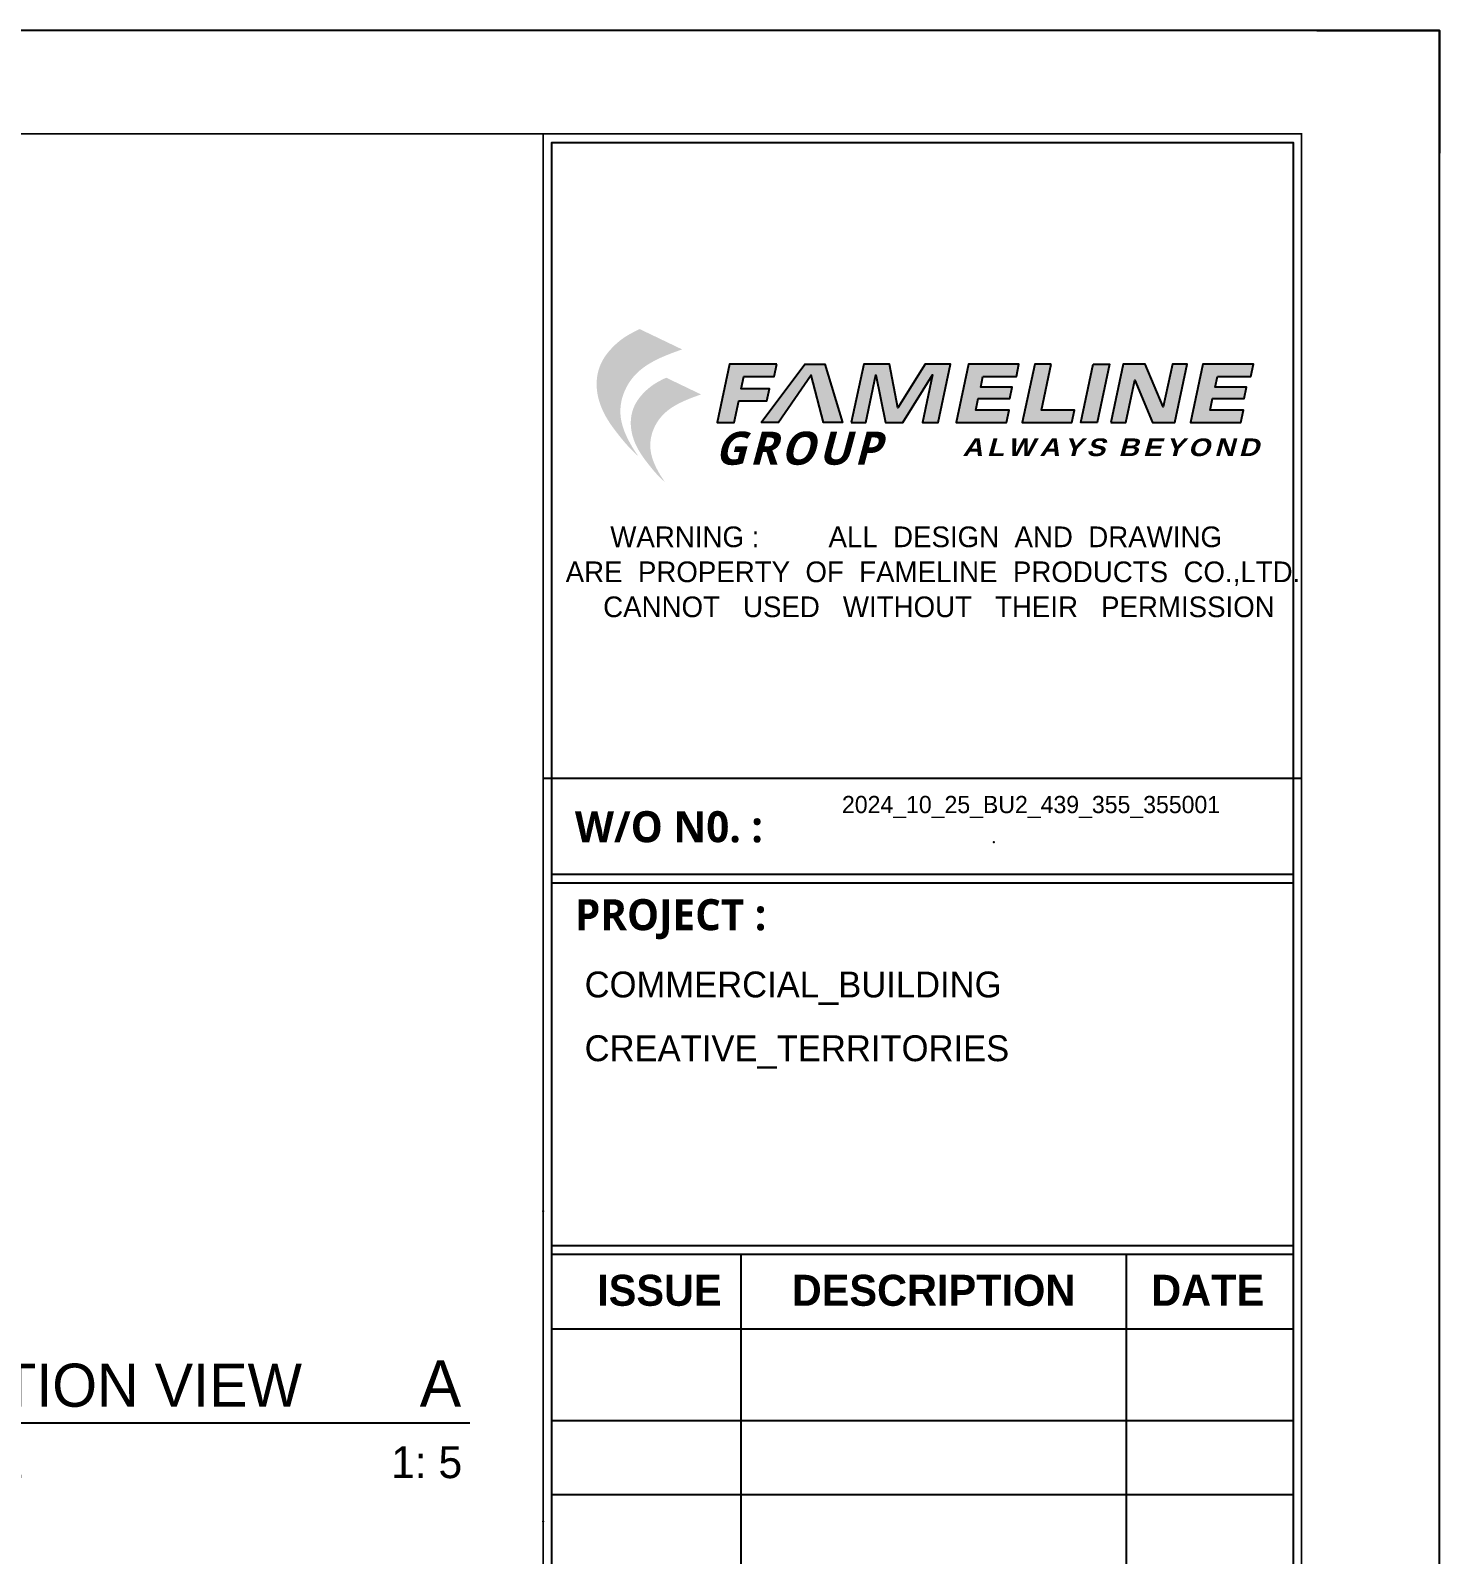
# Model space of a CAD drawing. Header units: millimetres. Extents: x -244126 to 368105, y -173968 to 259060.
# Drawn here: x -109902.9 to -109494.2, y 50908.5 to 51350.6 of the extents above; entities that cross this region are included whole.
import ezdxf
from ezdxf.enums import TextEntityAlignment as Align

# ---------------------------------------------------------------- set-up
doc = ezdxf.new("R2010")
doc.units = ezdxf.units.MM
doc.header["$MEASUREMENT"] = 0
for name, pattern in [('BORDER2', [22.225, 6.35, -3.175, 6.35, -3.175, 0, -3.175]), ('TA_GL_000.00010', [0.000275, 0.0001, -2.5e-05, 2.5e-05, -2.5e-05, 0.0001]), ('TA_HL_003.00000', [19.5, 10.65, -8.85])]:
    doc.linetypes.add(name, pattern=pattern)
for name, color, linetype in [('000 - L I N E 0.1', 1, 'Continuous'), ('000 - T E X T', 4, 'Continuous'), ('000 - TITLEBLOCK', 4, 'Continuous')]:
    doc.layers.add(name, color=color, linetype=linetype)
doc.styles.add('Cetury Gothic', font='GOTHIC.TTF')
doc.styles.add('TA', font='Cordia New.ttf', dxfattribs={"height": 4.5})

# ---------------------------------------------------------------- blocks, each defined once
blk = doc.blocks.new('A$Cfd196da9')
at = {"color": 0, "linetype": 'ByBlock', "const_width": 0.1}
blk.add_lwpolyline([(-143.5, -98), (96.5, -98), (96.5, 99), (-143.5, 99)], close=True, dxfattribs=at)
blk = doc.blocks.new('A$C5e861bfc')
h = blk.add_hatch(color=3)
h.dxf.hatch_style = 1
h.set_gradient(color1=(51, 51, 51), color2=(132, 132, 132), tint=1, name='INVHEMISPHERICAL')
edge = h.paths.add_edge_path()
edge.add_spline(control_points=[(5.536, -18.717), (5.437, -18.578), (5.234, -18.292), (4.888, -17.683), (4.556, -16.939), (4.438, -16.062), (4.563, -15.269), (4.885, -14.528), (5.504, -13.729), (6.6, -13.023), (7.538, -12.688), (8.058, -12.502)], knot_values=[0, 0, 0, 0, 3.999368, 8.221458, 16.423435, 22.935826, 28.683381, 35.030362, 41.70231, 52.106571, 65.045306, 65.045306, 65.045306, 65.045306], degree=3, periodic=0)
edge.add_line((8.058, -12.502), (5.597, -11.323))
edge.add_spline(control_points=[(5.597, -11.323), (5.324, -11.456), (4.729, -11.744), (3.98, -12.377), (3.396, -13.132), (3.102, -13.984), (3.079, -14.857), (3.315, -15.839), (3.789, -16.707), (4.375, -17.469), (4.906, -18.123), (5.319, -18.513), (5.536, -18.717)], knot_values=[0, 0, 0, 0, 7.114643, 15.455222, 22.761373, 29.246418, 36.248595, 42.954952, 52.716962, 59.173886, 65.493194, 72.469008, 72.469008, 72.469008, 72.469008], degree=3, periodic=0)
edge = h.paths.add_edge_path(flags=16)
edge.add_spline(control_points=[(6.485, -12.956), (6.443, -12.941), (6.239, -12.873), (5.738, -12.845), (4.987, -12.89), (4.16, -13.034), (3.691, -13.317), (3.488, -13.44)], knot_values=[0, 0, 0, 0, 1.056476, 5.025479, 11.599149, 18.811417, 24.352285, 24.352285, 24.352285, 24.352285], degree=3, periodic=0)
edge.add_spline(control_points=[(3.488, -13.44), (3.502, -13.407), (3.517, -13.375), (3.596, -13.212), (3.67, -13.087), (3.863, -12.812), (3.988, -12.664), (4.275, -12.365), (4.437, -12.219), (4.696, -12.02), (4.785, -11.958), (4.967, -11.841), (5.061, -11.787), (5.268, -11.674), (5.382, -11.617), (5.53, -11.544), (5.564, -11.527), (5.598, -11.511)], knot_values=[0.636744, 0.636744, 0.636744, 0.636744, 1.528083, 1.528083, 5.150301, 5.150301, 9.845601, 9.845601, 15.15015, 15.15015, 17.802424, 17.802424, 20.454698, 20.454698, 23.491903, 23.491903, 24.373762, 24.373762, 24.373762, 24.373762], degree=3, periodic=0)
edge.add_line((5.598, -11.511), (7.62, -12.48))
edge.add_spline(control_points=[(7.62, -12.48), (7.507, -12.522), (7.393, -12.564), (7.013, -12.712), (6.746, -12.825), (6.485, -12.956)], knot_values=[3.151221, 3.151221, 3.151221, 3.151221, 5.963358, 5.963358, 12.618488, 12.618488, 12.618488, 12.618488], degree=3, periodic=0)
h = blk.add_hatch(color=253)
h.dxf.hatch_style = 1
edge = h.paths.add_edge_path()
edge.add_spline(control_points=[(5.598, -11.511), (5.564, -11.527), (5.53, -11.544), (5.382, -11.617), (5.268, -11.674), (5.061, -11.787), (4.967, -11.841), (4.785, -11.958), (4.696, -12.02), (4.437, -12.219), (4.275, -12.365), (3.988, -12.664), (3.863, -12.812), (3.67, -13.087), (3.596, -13.212), (3.517, -13.375), (3.502, -13.407), (3.488, -13.44)], knot_values=[0.636744, 0.636744, 0.636744, 0.636744, 1.518603, 1.518603, 4.555808, 4.555808, 7.208082, 7.208082, 9.860357, 9.860357, 15.164905, 15.164905, 19.860205, 19.860205, 23.482423, 23.482423, 24.373762, 24.373762, 24.373762, 24.373762], degree=3, periodic=0)
edge.add_spline(control_points=[(3.488, -13.44), (3.691, -13.317), (4.16, -13.034), (4.987, -12.89), (5.738, -12.845), (6.239, -12.873), (6.443, -12.941), (6.485, -12.956)], knot_values=[0, 0, 0, 0, 5.540868, 12.753135, 19.326806, 23.295809, 24.352285, 24.352285, 24.352285, 24.352285], degree=3, periodic=0)
edge.add_spline(control_points=[(6.485, -12.956), (6.746, -12.825), (7.013, -12.712), (7.393, -12.564), (7.507, -12.522), (7.62, -12.48)], knot_values=[3.151221, 3.151221, 3.151221, 3.151221, 9.806351, 9.806351, 12.618488, 12.618488, 12.618488, 12.618488], degree=3, periodic=0)
edge.add_line((7.62, -12.48), (5.598, -11.511))
edge = h.paths.add_edge_path()
edge.add_spline(control_points=[(7.134, -14.298), (7.106, -14.311), (7.078, -14.325), (6.956, -14.385), (6.863, -14.432), (6.692, -14.525), (6.615, -14.57), (6.465, -14.666), (6.392, -14.717), (6.179, -14.88), (6.046, -15.001), (5.81, -15.246), (5.708, -15.367), (5.549, -15.594), (5.487, -15.697), (5.422, -15.831), (5.41, -15.858), (5.398, -15.885)], knot_values=[0.636744, 0.636744, 0.636744, 0.636744, 1.518603, 1.518603, 4.555808, 4.555808, 7.208082, 7.208082, 9.860357, 9.860357, 15.164905, 15.164905, 19.860205, 19.860205, 23.482423, 23.482423, 24.373762, 24.373762, 24.373762, 24.373762], degree=3, periodic=0)
edge.add_spline(control_points=[(5.398, -15.885), (5.444, -15.857), (5.49, -15.829), (5.537, -15.802)], knot_values=[0, 0, 0, 0, 1.522018, 1.522018, 1.522018, 1.522018], degree=3, periodic=0)
edge.add_spline(control_points=[(5.537, -15.802), (5.629, -15.747), (5.723, -15.696), (5.819, -15.651)], knot_values=[1.522018, 1.522018, 1.522018, 1.522018, 4.566053, 4.566053, 4.566053, 4.566053], degree=3, periodic=0)
edge.add_spline(control_points=[(5.819, -15.651), (5.85, -15.637), (5.947, -15.594), (6.048, -15.561), (6.118, -15.541)], knot_values=[4.566053, 4.566053, 4.566053, 4.566053, 5.540868, 7.610089, 7.610089, 7.610089, 7.610089], degree=3, periodic=0)
edge.add_spline(control_points=[(6.118, -15.541), (6.221, -15.512), (6.326, -15.491), (6.432, -15.473)], knot_values=[7.610089, 7.610089, 7.610089, 7.610089, 10.654125, 10.654125, 10.654125, 10.654125], degree=3, periodic=0)
edge.add_spline(control_points=[(6.432, -15.473), (6.506, -15.461), (6.666, -15.44), (6.825, -15.425), (6.911, -15.419)], knot_values=[10.654125, 10.654125, 10.654125, 10.654125, 12.753135, 15.220178, 15.220178, 15.220178, 15.220178], degree=3, periodic=0)
edge.add_spline(control_points=[(6.911, -15.419), (7.055, -15.409), (7.214, -15.404), (7.375, -15.407), (7.392, -15.407)], knot_values=[15.220178, 15.220178, 15.220178, 15.220178, 19.326806, 19.786231, 19.786231, 19.786231, 19.786231], degree=3, periodic=0)
edge.add_spline(control_points=[(7.392, -15.407), (7.472, -15.409), (7.553, -15.414), (7.632, -15.426)], knot_values=[19.786231, 19.786231, 19.786231, 19.786231, 22.069258, 22.069258, 22.069258, 22.069258], degree=3, periodic=0)
edge.add_spline(control_points=[(7.632, -15.426), (7.674, -15.433), (7.727, -15.443), (7.778, -15.458), (7.788, -15.461)], knot_values=[22.069258, 22.069258, 22.069258, 22.069258, 23.295809, 23.591276, 23.591276, 23.591276, 23.591276], degree=3, periodic=0)
edge.add_spline(control_points=[(7.788, -15.461), (7.813, -15.469), (7.838, -15.477), (7.864, -15.486)], knot_values=[23.591276, 23.591276, 23.591276, 23.591276, 24.352285, 24.352285, 24.352285, 24.352285], degree=3, periodic=0)
edge.add_spline(control_points=[(7.864, -15.486), (8.078, -15.378), (8.297, -15.286), (8.61, -15.164), (8.704, -15.129), (8.797, -15.095)], knot_values=[3.151221, 3.151221, 3.151221, 3.151221, 9.806351, 9.806351, 12.618488, 12.618488, 12.618488, 12.618488], degree=3, periodic=0)
edge.add_line((8.797, -15.095), (7.134, -14.298))
h = blk.add_hatch(color=3)
h.dxf.hatch_style = 1
h.set_gradient(color1=(51, 51, 51), color2=(132, 132, 132), tint=1, name='INVHEMISPHERICAL')
edge = h.paths.add_edge_path()
edge.add_spline(control_points=[(7.083, -20.224), (7.002, -20.11), (6.835, -19.874), (6.55, -19.374), (6.277, -18.762), (6.18, -18.04), (6.283, -17.389), (6.547, -16.779), (7.056, -16.122), (7.958, -15.542), (8.729, -15.266), (9.157, -15.113)], knot_values=[0, 0, 0, 0, 3.28902, 6.761203, 13.506384, 18.862075, 23.588778, 28.808439, 34.295348, 42.851654, 53.492273, 53.492273, 53.492273, 53.492273], degree=3, periodic=0)
edge.add_line((9.157, -15.113), (7.134, -14.143))
edge.add_spline(control_points=[(7.134, -14.143), (6.908, -14.252), (6.42, -14.489), (5.803, -15.01), (5.323, -15.631), (5.081, -16.332), (5.063, -17.05), (5.257, -17.857), (5.647, -18.571), (6.128, -19.197), (6.565, -19.736), (6.905, -20.056), (7.083, -20.224)], knot_values=[0, 0, 0, 0, 5.850974, 12.71014, 18.718608, 24.051811, 29.810295, 35.325501, 43.35363, 48.663707, 53.86061, 59.597414, 59.597414, 59.597414, 59.597414], degree=3, periodic=0)
edge = h.paths.add_edge_path(flags=16)
edge.add_spline(control_points=[(6.118, -15.541), (6.048, -15.561), (5.947, -15.594), (5.85, -15.637), (5.819, -15.651)], knot_values=[4.566053, 4.566053, 4.566053, 4.566053, 6.635274, 7.610089, 7.610089, 7.610089, 7.610089], degree=3, periodic=0)
edge.add_spline(control_points=[(5.819, -15.651), (5.723, -15.696), (5.629, -15.747), (5.537, -15.802)], knot_values=[1.522018, 1.522018, 1.522018, 1.522018, 4.566053, 4.566053, 4.566053, 4.566053], degree=3, periodic=0)
edge.add_spline(control_points=[(5.537, -15.802), (5.49, -15.829), (5.444, -15.857), (5.398, -15.885)], knot_values=[0, 0, 0, 0, 1.522018, 1.522018, 1.522018, 1.522018], degree=3, periodic=0)
edge.add_spline(control_points=[(5.398, -15.885), (5.41, -15.858), (5.422, -15.831), (5.487, -15.697), (5.549, -15.594), (5.708, -15.367), (5.81, -15.246), (6.046, -15.001), (6.179, -14.88), (6.392, -14.717), (6.465, -14.666), (6.615, -14.57), (6.692, -14.525), (6.863, -14.432), (6.956, -14.385), (7.078, -14.325), (7.106, -14.311), (7.134, -14.298)], knot_values=[0.636744, 0.636744, 0.636744, 0.636744, 1.528083, 1.528083, 5.150301, 5.150301, 9.845601, 9.845601, 15.15015, 15.15015, 17.802424, 17.802424, 20.454698, 20.454698, 23.491903, 23.491903, 24.373762, 24.373762, 24.373762, 24.373762], degree=3, periodic=0)
edge.add_line((7.134, -14.298), (8.797, -15.095))
edge.add_spline(control_points=[(8.797, -15.095), (8.704, -15.129), (8.61, -15.164), (8.297, -15.286), (8.078, -15.378), (7.864, -15.486)], knot_values=[3.151221, 3.151221, 3.151221, 3.151221, 5.963358, 5.963358, 12.618488, 12.618488, 12.618488, 12.618488], degree=3, periodic=0)
edge.add_spline(control_points=[(7.864, -15.486), (7.838, -15.477), (7.813, -15.469), (7.788, -15.461)], knot_values=[23.591276, 23.591276, 23.591276, 23.591276, 24.352285, 24.352285, 24.352285, 24.352285], degree=3, periodic=0)
edge.add_spline(control_points=[(7.788, -15.461), (7.778, -15.458), (7.727, -15.443), (7.674, -15.433), (7.632, -15.426)], knot_values=[22.069258, 22.069258, 22.069258, 22.069258, 22.364725, 23.591276, 23.591276, 23.591276, 23.591276], degree=3, periodic=0)
edge.add_spline(control_points=[(7.632, -15.426), (7.553, -15.414), (7.472, -15.409), (7.392, -15.407)], knot_values=[19.786231, 19.786231, 19.786231, 19.786231, 22.069258, 22.069258, 22.069258, 22.069258], degree=3, periodic=0)
edge.add_spline(control_points=[(7.392, -15.407), (7.375, -15.407), (7.214, -15.404), (7.055, -15.409), (6.911, -15.419)], knot_values=[15.220178, 15.220178, 15.220178, 15.220178, 15.679604, 19.786231, 19.786231, 19.786231, 19.786231], degree=3, periodic=0)
edge.add_spline(control_points=[(6.911, -15.419), (6.825, -15.425), (6.666, -15.44), (6.506, -15.461), (6.432, -15.473)], knot_values=[10.654125, 10.654125, 10.654125, 10.654125, 13.121167, 15.220178, 15.220178, 15.220178, 15.220178], degree=3, periodic=0)
edge.add_spline(control_points=[(6.432, -15.473), (6.326, -15.491), (6.221, -15.512), (6.118, -15.541)], knot_values=[7.610089, 7.610089, 7.610089, 7.610089, 10.654125, 10.654125, 10.654125, 10.654125], degree=3, periodic=0)
h = blk.add_hatch(color=3)
h.dxf.hatch_style = 1
h.paths.add_polyline_path([(10.086, -16.741), (11.077, -16.741), (11.345, -15.482), (12.978, -15.482), (13.127, -14.781), (11.494, -14.781), (11.645, -14.071), (13.403, -14.071), (13.555, -13.354), (10.806, -13.354)])
h.paths.add_polyline_path([(12.642, -16.741), (13.642, -16.741), (15.554, -14.003), (16.265, -16.741), (17.372, -16.741), (16.33, -13.354), (15.174, -13.354)])
h.paths.add_polyline_path([(19.298, -13.97), (19.856, -16.741), (20.863, -16.741), (22.587, -13.978), (21.999, -16.741), (22.905, -16.741), (23.625, -13.354), (22.16, -13.354), (20.578, -15.883), (20.097, -13.354), (18.594, -13.354), (17.874, -16.741), (18.709, -16.741)])
h.paths.add_polyline_path([(23.951, -16.741), (26.882, -16.741), (27.034, -16.024), (25.097, -16.024), (25.239, -15.356), (27.062, -15.356), (27.203, -14.689), (25.381, -14.689), (25.513, -14.071), (27.449, -14.071), (27.602, -13.354), (24.671, -13.354)])
h.paths.add_polyline_path([(27.792, -16.741), (30.67, -16.741), (30.823, -16.024), (28.908, -16.024), (29.475, -13.354), (28.513, -13.354)])
h.paths.add_polyline_path([(31.182, -16.741), (32.142, -16.741), (32.862, -13.354), (31.902, -13.354)])
h.paths.add_polyline_path([(32.925, -16.741), (33.803, -16.741), (34.323, -14.296), (35.349, -16.741), (36.645, -16.741), (37.365, -13.354), (36.503, -13.354), (35.976, -15.833), (34.93, -13.354), (33.645, -13.354)])
h.paths.add_polyline_path([(37.55, -16.741), (40.481, -16.741), (40.633, -16.024), (38.696, -16.024), (38.838, -15.356), (40.66, -15.356), (40.802, -14.689), (38.98, -14.689), (39.111, -14.071), (41.048, -14.071), (41.201, -13.354), (38.27, -13.354)])
at = {"color": 3, "linetype": 'Continuous'}
for p, q in [((0, -37.382), (44, -37.382)), ((11.47, -65.017), (11.47, -104.736)), ((33.821, -65.017), (33.821, -104.736)), ((0.5, -69.317), (43.5, -69.317))]:
    blk.add_line(p, q, dxfattribs=at)
at = {"color": 8, "linetype": 'Continuous'}
for p, q in [((0.5, -74.634), (43.5, -74.634)), ((0.5, -78.934), (43.5, -78.934))]:
    blk.add_line(p, q, dxfattribs=at)
at = {"color": 3}
for points in [[(13.555, -13.354), (10.806, -13.354), (10.086, -16.741), (11.077, -16.741), (11.345, -15.482), (12.978, -15.482), (13.127, -14.781), (11.494, -14.781), (11.645, -14.071), (13.403, -14.071), (13.555, -13.354)], [(12.642, -16.741), (15.174, -13.354), (16.33, -13.354), (17.372, -16.741), (16.265, -16.741), (15.554, -14.003), (13.642, -16.741), (12.642, -16.741)], [(17.874, -16.741), (18.709, -16.741), (19.298, -13.97), (19.856, -16.741), (20.863, -16.741), (22.587, -13.978), (21.999, -16.741), (22.905, -16.741), (23.625, -13.354), (22.16, -13.354), (20.578, -15.883), (20.097, -13.354), (18.594, -13.354), (17.874, -16.741)], [(29.475, -13.354), (28.513, -13.354), (27.792, -16.741), (30.67, -16.741), (30.823, -16.024), (28.908, -16.024), (29.475, -13.354)], [(31.902, -13.354), (32.862, -13.354), (32.142, -16.741), (31.182, -16.741), (31.902, -13.354)], [(32.925, -16.741), (33.803, -16.741), (34.323, -14.296), (35.349, -16.741), (36.645, -16.741), (37.365, -13.354), (36.503, -13.354), (35.976, -15.833), (34.93, -13.354), (33.645, -13.354), (32.925, -16.741)]]:
    blk.add_lwpolyline(points, dxfattribs=at)
for points in [[(25.513, -14.071), (27.449, -14.071), (27.602, -13.354), (24.671, -13.354), (23.951, -16.741), (26.882, -16.741), (27.034, -16.024), (25.097, -16.024), (25.239, -15.356), (27.062, -15.356), (27.203, -14.689), (25.381, -14.689)], [(39.111, -14.071), (41.048, -14.071), (41.201, -13.354), (38.27, -13.354), (37.55, -16.741), (40.481, -16.741), (40.633, -16.024), (38.696, -16.024), (38.838, -15.356), (40.66, -15.356), (40.802, -14.689), (38.98, -14.689)]]:
    blk.add_lwpolyline(points, close=True, dxfattribs=at)
at = {"color": 3, "linetype": 'Continuous'}
for points in [[(0.5, -42.938), (43.5, -42.938), (43.5, -43.476), (0.5, -43.476)], [(0.5, -64.479), (43.5, -64.479), (43.5, -65.017), (0.5, -65.017)]]:
    blk.add_lwpolyline(points, close=True, dxfattribs=at)
at = {"layer": '000 - T E X T', "color": 3, "const_width": 0.1}
blk.add_lwpolyline([(0, -197), (44, -197), (44, 0), (0, 0)], close=True, dxfattribs=at)
at = {"color": 4, "style": 'Cetury Gothic'}
for s, p in [(' WARNING :         ALL  DESIGN  AND  DRAWING', (3.446, -23.975)), ('ARE  PROPERTY  OF  FAMELINE  PRODUCTS  CO.,LTD.', (1.303, -26.005)), (' CANNOT   USED   WITHOUT   THEIR   PERMISSION', (3.033, -28.035))]:
    blk.add_text(s, height=1.2, dxfattribs=at).set_placement(p)
at = {"color": 2, "attachment_point": 1, "style": 'Cetury Gothic'}
for s, width, insert, char_height in [('{\\f@Meiryo UI|b1|i1|c0|p34;\\T1.1;GROUP}', 12.10493, (9.959, -17.276), 1.9183), ('{\\fArial Black|b0|i1|c0|p34;\\T1.2;ALWAYS BEYOND}', 19.62389, (24.317, -17.668), 1.02309)]:
    blk.add_mtext_dynamic_manual_height_columns(s, width=width, gutter_width=3.197, heights=[0], dxfattribs=dict(at, insert=insert, char_height=char_height))
at = {"color": 4, "char_height": 1.8, "style": 'Cetury Gothic'}
for s, insert, attachment_point in [('{\\f@Malgun Gothic|b1|i0|c0|p34;W/O N0. :}', (1.84, -39.293), 1), ('{\\f@Malgun Gothic|b1|i0|c0|p34;PROJECT :}', (1.84, -44.396), 1), ('{\\fCentury Gothic|b1|i0|c0|p34;ISSUE}', (6.741, -66.187), 2), ('{\\fCentury Gothic|b1|i0|c0|p34;DESCRIPTION}', (22.646, -66.187), 2), ('{\\fCentury Gothic|b1|i0|c0|p34;DATE}', (38.551, -66.187), 2)]:
    blk.add_mtext(s, dxfattribs=dict(at, insert=insert, attachment_point=attachment_point))
blk = doc.blocks.new('*U1678')
for p in [(1355.75, 823.83), (1355.75, 814.57)]:
    blk.add_point(p)
at = {"layer": '000 - L I N E 0.1', "color": 21, "linetype": 'Continuous'}
blk.add_lwpolyline([(1449.4, 1050), (1485, 1050), (1485, 1014.4)], dxfattribs=at)
at = {"layer": '000 - T E X T', "color": 3, "const_width": 0.5}
blk.add_lwpolyline([(1445, 35), (1225, 35), (1225, 1020), (1445, 1020)], close=True, dxfattribs=at)
at = {"layer": '000 - T E X T', "color": 3}
blk.add_lwpolyline([(1442.5, 37.5), (1227.5, 37.5), (1227.5, 1017.5), (1442.5, 1017.5)], close=True, dxfattribs=at)
at = {"layer": '000 - TITLEBLOCK', "color": 250}
blk.add_lwpolyline([(0, 0), (1485, 0), (1485, 1050), (0, 1050)], close=True, dxfattribs=at)
at = {"xscale": 5, "yscale": 5, "zscale": 5}
blk.add_blockref('A$C5e861bfc', (1225, 1020), dxfattribs=at)
at = {"layer": '000 - T E X T', "color": 3, "xscale": 5, "yscale": 5, "zscale": 5}
blk.add_blockref('A$Cfd196da9', (742.5, 525), dxfattribs=at)
at = {"color": 4, "style": 'TA'}
blk.add_attdef('PAPER_SIZE', text='', height=6.25, dxfattribs=at).set_placement((1421.5, 24.94), align=Align.MIDDLE_RIGHT)
blk.add_attdef('SCALE_SIZE', text='', height=6.25, dxfattribs=at).set_placement((1433.78, 25.07), align=Align.MIDDLE_LEFT)
at = {"layer": '000 - T E X T', "color": 250, "style": 'TA'}
for tag, height, p in [('SUPERLINK', 5, (43.16, 1039.41)), ('NAMEFILE', 5, (43.16, 1029.41)), ('SC', 100, (8.41, 938.03))]:
    blk.add_attdef(tag, text='', height=height, dxfattribs=at).set_placement(p, align=Align.MIDDLE_LEFT)
at = {"layer": '000 - T E X T', "color": 4, "style": 'TA'}
for tag, height, p in [('PRELIM_NAME_JOB_1', 5, (1311.66, 825.48)), ('PRELIM_NAME_JOB_2', 5, (1311.66, 814.57)), ('PRELIM_NAME_PROJECT_1', 7.5, (1237.02, 773.28)), ('PRELIM_NAME_PROJECT_2', 7.5, (1237.02, 754.78)), ('PRELIM_NAME_PROJECT_3', 7.5, (1237.02, 736.28)), ('PRELIM_NAME_TITLE_3', 6, (1238.77, 184.97)), ('DRAWING_NO1', 6, (1236.53, 82.29)), ('DRAWING_NO2', 6, (1236.53, 62.29)), ('PRELIM_NAME_TITLE_1', 1.2, (247.75, 43.65)), ('PRELIM_NAME_TITLE_2', 1.2, (247.75, 40.32))]:
    blk.add_attdef(tag, text='', height=height, dxfattribs=at).set_placement(p, align=Align.MIDDLE_LEFT)
at = {"layer": '000 - T E X T', "color": 4, "style": 'Cetury Gothic'}
for tag, p in [('SHEET_NO.', (1403.95, 84.99)), ('TOTAL_SHEET_NO.', (1402.41, 44.1))]:
    blk.add_attdef(tag, text='', height=9, dxfattribs=at).set_placement(p, align=Align.CENTER)
at = {"layer": '000 - T E X T', "color": 4, "style": 'TA'}
blk.add_attdef('NAME_REMARK', (138.21, 43.26), '', height=10, dxfattribs=at)
blk = doc.blocks.new('*U1718')
at = {"color": 4}
blk.add_line((-4.258, 5.701), (-39.258, 5.701), dxfattribs=at)
at = {"linetype": 'TA_GL_000.00010'}
blk.add_point((0, 18), dxfattribs=at)
blk.add_point((0, 0))
at = {"color": 4, "linetype": 'BORDER2', "style": 'Cetury Gothic'}
blk.add_text('SCALE', height=1.8, dxfattribs=at).set_placement((-38.07, 2.508))
at = {"color": 0, "style": 'TA'}
for tag, p in [('HEADING2', (-38.329, 10.65)), ('HEADING', (-38.329, 6.65))]:
    blk.add_attdef(tag, p, '', height=2.5, dxfattribs=at)
for tag, height, p in [('LO', 2.7, (-4.758, 6.65)), ('SC', 1.85, (-4.7, 2.508))]:
    blk.add_attdef(tag, text='', height=height, dxfattribs=at).set_placement(p, align=Align.RIGHT)

msp = doc.modelspace()

# ---------------------------------------------------------------- block references
at = {"color": 2, "linetype": 'TA_HL_003.00000'}
ref = msp.add_blockref('*U1678', (-110979.15027, 50300.60444), dxfattribs=at)
ref.add_attrib('PRELIM_NAME_JOB_1', '2024_10_25_BU2_439_355_355001', dxfattribs={"layer": '000 - T E X T', "color": 4, "height": 5, "style": 'TA'}).set_placement((-109667.48776, 51126.08197), align=Align.MIDDLE_LEFT)
ref.add_attrib('PRELIM_NAME_PROJECT_1', 'COMMERCIAL_BUILDING', dxfattribs={"layer": '000 - T E X T', "color": 4, "height": 7.5, "style": 'TA'}).set_placement((-109742.1339, 51073.88009), align=Align.MIDDLE_LEFT)
ref.add_attrib('PRELIM_NAME_PROJECT_2', 'CREATIVE_TERRITORIES', dxfattribs={"layer": '000 - T E X T', "color": 4, "height": 7.5, "style": 'TA'}).set_placement((-109742.1339, 51055.38009), align=Align.MIDDLE_LEFT)
at = {"layer": '000 - T E X T', "xscale": 5, "yscale": 5, "zscale": 5}
msp.add_blockref('*U1718', (-109754.15027, 50918.14287), dxfattribs=at).add_auto_attribs({'HEADING': 'SECTION VIEW', 'LO': 'A', 'SC': '1: 5'})

doc.saveas('drawing.dxf')
